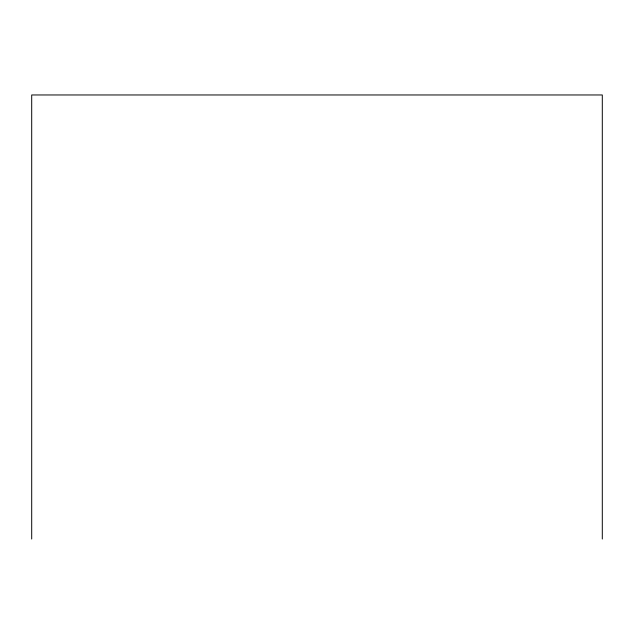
<?xml version="1.0" encoding="UTF-8"?>
<svg xmlns="http://www.w3.org/2000/svg" width="634" height="634" viewBox="0 0 634 634"><rect width="100%" height="100%" fill="white"/><g stroke="black" fill="none" stroke-linecap="round" stroke-linejoin="round"><path stroke-width="0.95" d="M602.3 539.035L602.3 94.965L31.7 94.965L31.7 539.035"/></g></svg>
